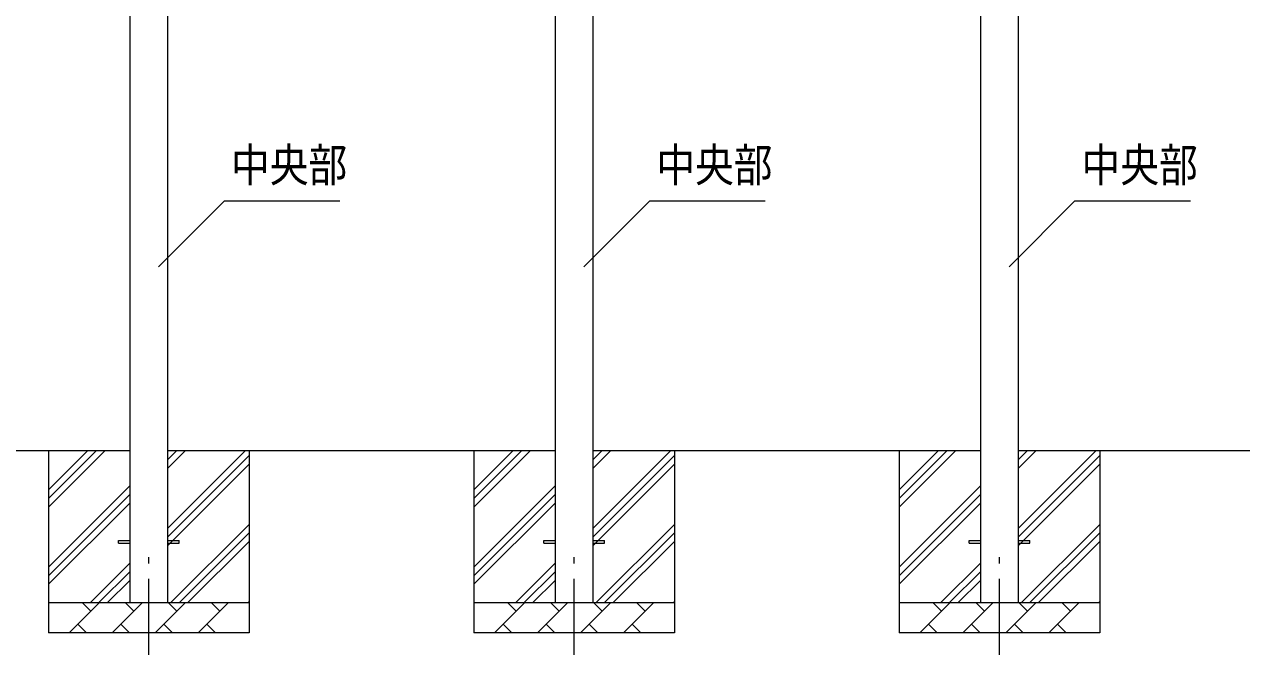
# Model space of a CAD drawing. Units: millimetres, scale not verified. Extents: x -13976 to 14131, y -9754 to 9646.
# Drawn here: x 2491 to 6498, y -461 to 1615 of the extents above; entities that cross this region are included whole.
import ezdxf
from ezdxf.enums import TextEntityAlignment as Align

# ---------------------------------------------------------------- set-up
doc = ezdxf.new("R2010")
doc.units = ezdxf.units.MM
doc.header["$LTSCALE"] = 50
doc.linetypes.add('CHAIN1', pattern=[8, 5, -1, 1, -1])
for name, color, linetype, lineweight in [('0-2_建具', 4, 'Continuous', 9), ('0-4_設備', 4, 'Continuous', 9), ('0-7_ハッチ', 6, 'Continuous', 9)]:
    doc.layers.add(name, color=color, linetype=linetype, lineweight=lineweight)
doc.styles.add('ＭＳ ゴシック', font='')
doc.styles.get('ＭＳ ゴシック').set_extended_font_data('MS Gothic')

msp = doc.modelspace()

# ---------------------------------------------------------------- linework, layer by layer
at = {"layer": '0-2_建具', "color": 7, "linetype": 'CHAIN1'}
for p, q in [((2900.7, -460.83), (2900.7, -139.43)), ((4300.7, -460.83), (4300.7, -139.43)), ((5700.7, -460.83), (5700.7, -139.43))]:
    msp.add_line(p, q, dxfattribs=at)
at = {"layer": '0-4_設備'}
for p, q in [((4238.2, 2623.07), (4238.2, -289.43)), ((4363.2, -289.43), (4363.2, 2623.07)), ((5638.2, 2643.07), (5638.2, -289.43)), ((5763.2, -289.43), (5763.2, 2643.07)), ((2838.2, 2603.07), (2838.2, -289.43)), ((2963.2, -289.43), (2963.2, 2603.07)), ((2800.7, -84.93), (2838.2, -84.93)), ((2800.7, -93.93), (2800.7, -84.93)), ((2800.7, -93.93), (2838.2, -93.93)), ((2963.2, -84.93), (3000.7, -84.93)), ((2963.2, -93.93), (3000.7, -93.93)), ((3000.7, -93.93), (3000.7, -84.93)), ((4200.7, -84.93), (4238.2, -84.93)), ((4200.7, -93.93), (4200.7, -84.93)), ((4200.7, -93.93), (4238.2, -93.93)), ((4363.2, -84.93), (4400.7, -84.93)), ((4363.2, -93.93), (4400.7, -93.93)), ((4400.7, -93.93), (4400.7, -84.93)), ((5600.7, -84.93), (5638.2, -84.93)), ((5600.7, -93.93), (5600.7, -84.93)), ((5600.7, -93.93), (5638.2, -93.93)), ((5763.2, -84.93), (5800.7, -84.93)), ((5763.2, -93.93), (5800.7, -93.93)), ((5800.7, -93.93), (5800.7, -84.93))]:
    msp.add_line(p, q, dxfattribs=at)
at = {"layer": '0-4_設備', "color": 7}
for p, q in [((2838.2, 210.57), (1563.2, 210.57)), ((2570.7, 210.57), (2570.7, -389.43)), ((2570.7, 25.52), (2755.75, 210.57)), ((2570.7, 53.8), (2727.46, 210.57)), ((2570.7, 82.09), (2699.18, 210.57)), ((4238.2, 210.57), (2963.2, 210.57)), ((2963.2, -44.53), (3218.3, 210.57)), ((2963.2, 153.46), (3020.31, 210.57)), ((2963.2, 181.75), (2992.02, 210.57)), ((3230.7, 210.57), (3230.7, -389.43)), ((3970.7, 210.57), (3970.7, -389.43)), ((3970.7, 25.52), (4155.75, 210.57)), ((3970.7, 53.8), (4127.46, 210.57)), ((3970.7, 82.09), (4099.18, 210.57)), ((5638.2, 210.57), (4363.2, 210.57)), ((4363.2, -44.53), (4618.3, 210.57)), ((4363.2, 153.46), (4420.31, 210.57)), ((4363.2, 181.75), (4392.02, 210.57)), ((4630.7, 210.57), (4630.7, -389.43)), ((5370.7, 210.57), (5370.7, -389.43)), ((5370.7, 25.52), (5555.75, 210.57)), ((5370.7, 53.8), (5527.46, 210.57)), ((5370.7, 82.09), (5499.18, 210.57)), ((7038.2, 210.57), (5763.2, 210.57)), ((5763.2, -44.53), (6018.3, 210.57)), ((5763.2, 153.46), (5820.31, 210.57)), ((5763.2, 181.75), (5792.02, 210.57)), ((6030.7, 210.57), (6030.7, -389.43)), ((2963.2, -72.81), (3230.7, 194.69)), ((2963.2, -101.1), (3230.7, 166.4)), ((4363.2, -72.81), (4630.7, 194.69)), ((4363.2, -101.1), (4630.7, 166.4)), ((5763.2, -72.81), (6030.7, 194.69)), ((5763.2, -101.1), (6030.7, 166.4)), ((2570.7, -172.47), (2838.2, 95.03)), ((3970.7, -172.47), (4238.2, 95.03)), ((5370.7, -172.47), (5638.2, 95.03)), ((2570.7, -200.75), (2838.2, 66.75)), ((3970.7, -200.75), (4238.2, 66.75)), ((5370.7, -200.75), (5638.2, 66.75)), ((2570.7, -229.04), (2838.2, 38.46)), ((3970.7, -229.04), (4238.2, 38.46)), ((5370.7, -229.04), (5638.2, 38.46)), ((2972.86, -289.43), (3230.7, -31.59)), ((4372.86, -289.43), (4630.7, -31.59)), ((5772.86, -289.43), (6030.7, -31.59)), ((3001.14, -289.43), (3230.7, -59.87)), ((4401.14, -289.43), (4630.7, -59.87)), ((5801.14, -289.43), (6030.7, -59.87)), ((3029.42, -289.43), (3230.7, -88.16)), ((4429.42, -289.43), (4630.7, -88.16)), ((5829.42, -289.43), (6030.7, -88.16)), ((2708.3, -289.43), (2838.2, -159.53)), ((4108.3, -289.43), (4238.2, -159.53)), ((5508.3, -289.43), (5638.2, -159.53)), ((2736.58, -289.43), (2838.2, -187.81)), ((4136.58, -289.43), (4238.2, -187.81)), ((5536.58, -289.43), (5638.2, -187.81)), ((2764.87, -289.43), (2838.2, -216.1)), ((4164.87, -289.43), (4238.2, -216.1)), ((5564.87, -289.43), (5638.2, -216.1)), ((2570.7, -289.43), (3230.7, -289.43)), ((2638.57, -389.43), (2738.57, -289.43)), ((2710.01, -317.98), (2681.46, -289.43)), ((2779.99, -389.43), (2879.99, -289.43)), ((2851.43, -317.98), (2822.88, -289.43)), ((2921.41, -389.43), (3021.41, -289.43)), ((2992.86, -317.98), (2964.3, -289.43)), ((3062.83, -389.43), (3162.83, -289.43)), ((3134.28, -317.98), (3105.72, -289.43)), ((3227.41, -289.43), (3230.7, -286.15)), ((3970.7, -289.43), (4630.7, -289.43)), ((4038.57, -389.43), (4138.57, -289.43)), ((4110.01, -317.98), (4081.46, -289.43)), ((4179.99, -389.43), (4279.99, -289.43)), ((4251.43, -317.98), (4222.88, -289.43)), ((4321.41, -389.43), (4421.41, -289.43)), ((4392.86, -317.98), (4364.3, -289.43)), ((4462.83, -389.43), (4562.83, -289.43)), ((4534.28, -317.98), (4505.72, -289.43)), ((4627.41, -289.43), (4630.7, -286.15)), ((5370.7, -289.43), (6030.7, -289.43)), ((5438.57, -389.43), (5538.57, -289.43)), ((5510.01, -317.98), (5481.46, -289.43)), ((5579.99, -389.43), (5679.99, -289.43)), ((5651.43, -317.98), (5622.88, -289.43)), ((5721.41, -389.43), (5821.41, -289.43)), ((5792.86, -317.98), (5764.3, -289.43)), ((5862.83, -389.43), (5962.83, -289.43)), ((5934.28, -317.98), (5905.72, -289.43)), ((6027.41, -289.43), (6030.7, -286.15)), ((3230.7, -389.43), (2570.7, -389.43)), ((2667.12, -360.88), (2695.67, -389.43)), ((2808.54, -360.88), (2837.09, -389.43)), ((2949.96, -360.88), (2978.52, -389.43)), ((3091.38, -360.88), (3119.94, -389.43)), ((4630.7, -389.43), (3970.7, -389.43)), ((4067.12, -360.88), (4095.67, -389.43)), ((4208.54, -360.88), (4237.09, -389.43)), ((4349.96, -360.88), (4378.52, -389.43)), ((4491.38, -360.88), (4519.94, -389.43)), ((6030.7, -389.43), (5370.7, -389.43)), ((5467.12, -360.88), (5495.67, -389.43)), ((5608.54, -360.88), (5637.09, -389.43)), ((5749.96, -360.88), (5778.52, -389.43)), ((5891.38, -360.88), (5919.94, -389.43))]:
    msp.add_line(p, q, dxfattribs=at)
at = {"layer": '0-7_ハッチ'}
for p, q in [((3148.33, 1032.64), (2932.33, 816.64)), ((3529.65, 1032.64), (3148.33, 1032.64)), ((4548.33, 1032.64), (4332.33, 816.64)), ((4929.65, 1032.64), (4548.33, 1032.64)), ((5948.33, 1032.64), (5732.33, 816.64)), ((6329.65, 1032.64), (5948.33, 1032.64))]:
    msp.add_line(p, q, dxfattribs=at)

# ---------------------------------------------------------------- texts
at = {"layer": '0-7_ハッチ', "color": 7, "style": 'ＭＳ ゴシック', "width": 0.85}
for p in [(3170.96, 1063.99), (4570.96, 1063.99), (5970.96, 1063.99)]:
    msp.add_text('中央部', height=110, dxfattribs=at).set_placement(p, align=Align.BOTTOM_LEFT)

doc.saveas('drawing.dxf')
